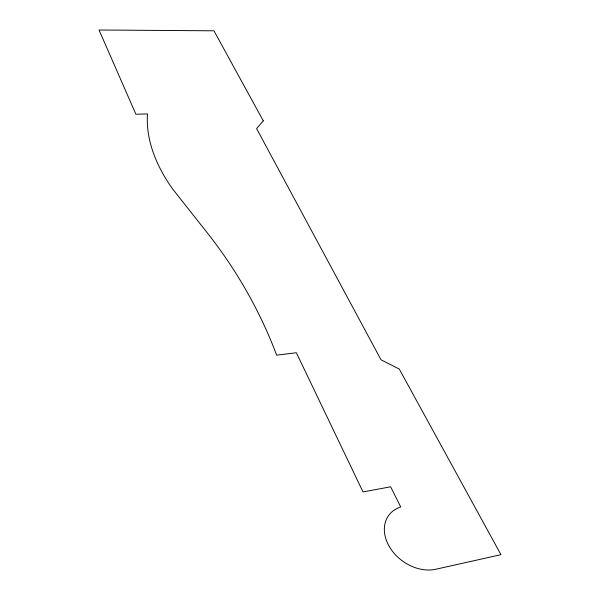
<?xml version="1.0" encoding="UTF-8"?>
<svg xmlns="http://www.w3.org/2000/svg" width="600" height="600" viewBox="0 0 600 600"><rect width="100%" height="100%" fill="white"/><g stroke="black" fill="none" stroke-linecap="round" stroke-linejoin="round"><path stroke-width="0.9" d="M263.288 120.847L256.582 128.58L381.022 359.79L399.255 369.03L500.955 554.678L435.72 569.265A38.047 28.755 35.9 0 1 389.018 546.037A38.047 28.755 35.9 0 1 400.71 506.978L390.653 486.81L363.007 491.918L296.377 352.748L276.668 355.17A1101.12 705.075 -22.1 0 0 205.26 230.272L172.725 189.12A217.995 126.525 20.8 0 1 147.48 113.94L135.892 114.233L99.045 30L213.96 30.803L263.288 120.847"/></g></svg>
